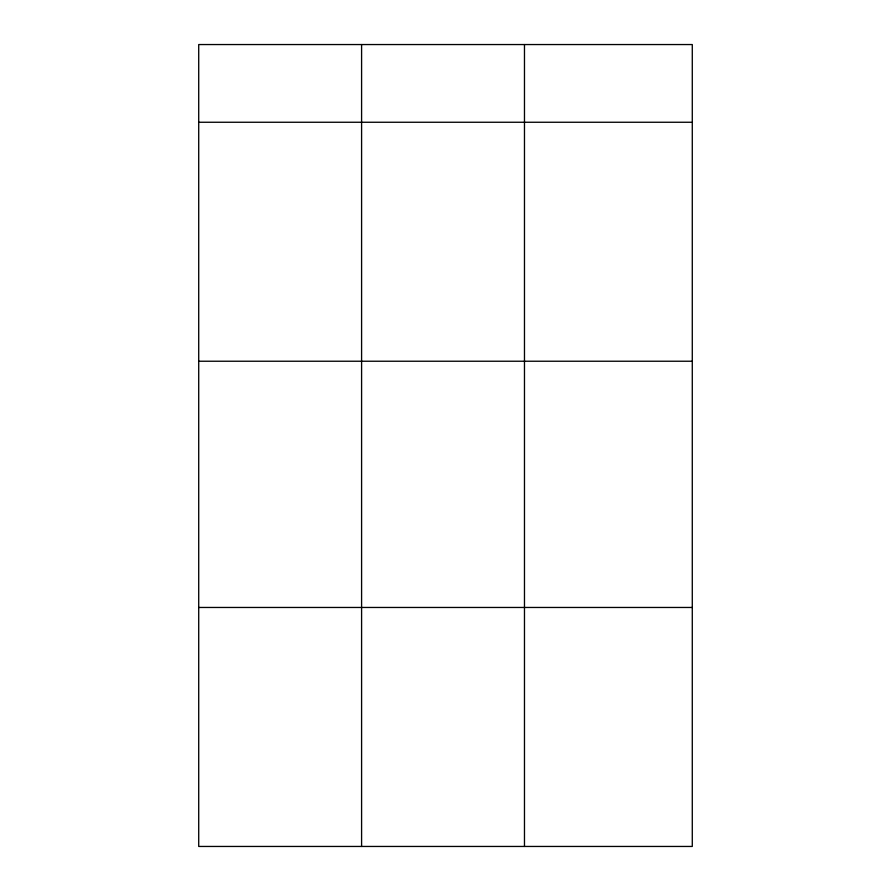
<?xml version="1.0" encoding="UTF-8"?>
<svg xmlns="http://www.w3.org/2000/svg" width="891" height="891" viewBox="0 0 891 891"><rect width="100%" height="100%" fill="white"/><g stroke="black" fill="none" stroke-linecap="round" stroke-linejoin="round"><path stroke-width="1.34" d="M692.285 122.256L692.285 846.45L198.715 846.45L198.715 44.55L692.285 44.55L692.285 122.256L198.715 122.256M198.715 361.234L692.285 361.234M198.715 607.462L692.285 607.462M524.476 44.55L524.476 846.45M361.59 44.55L361.59 846.45"/></g></svg>
